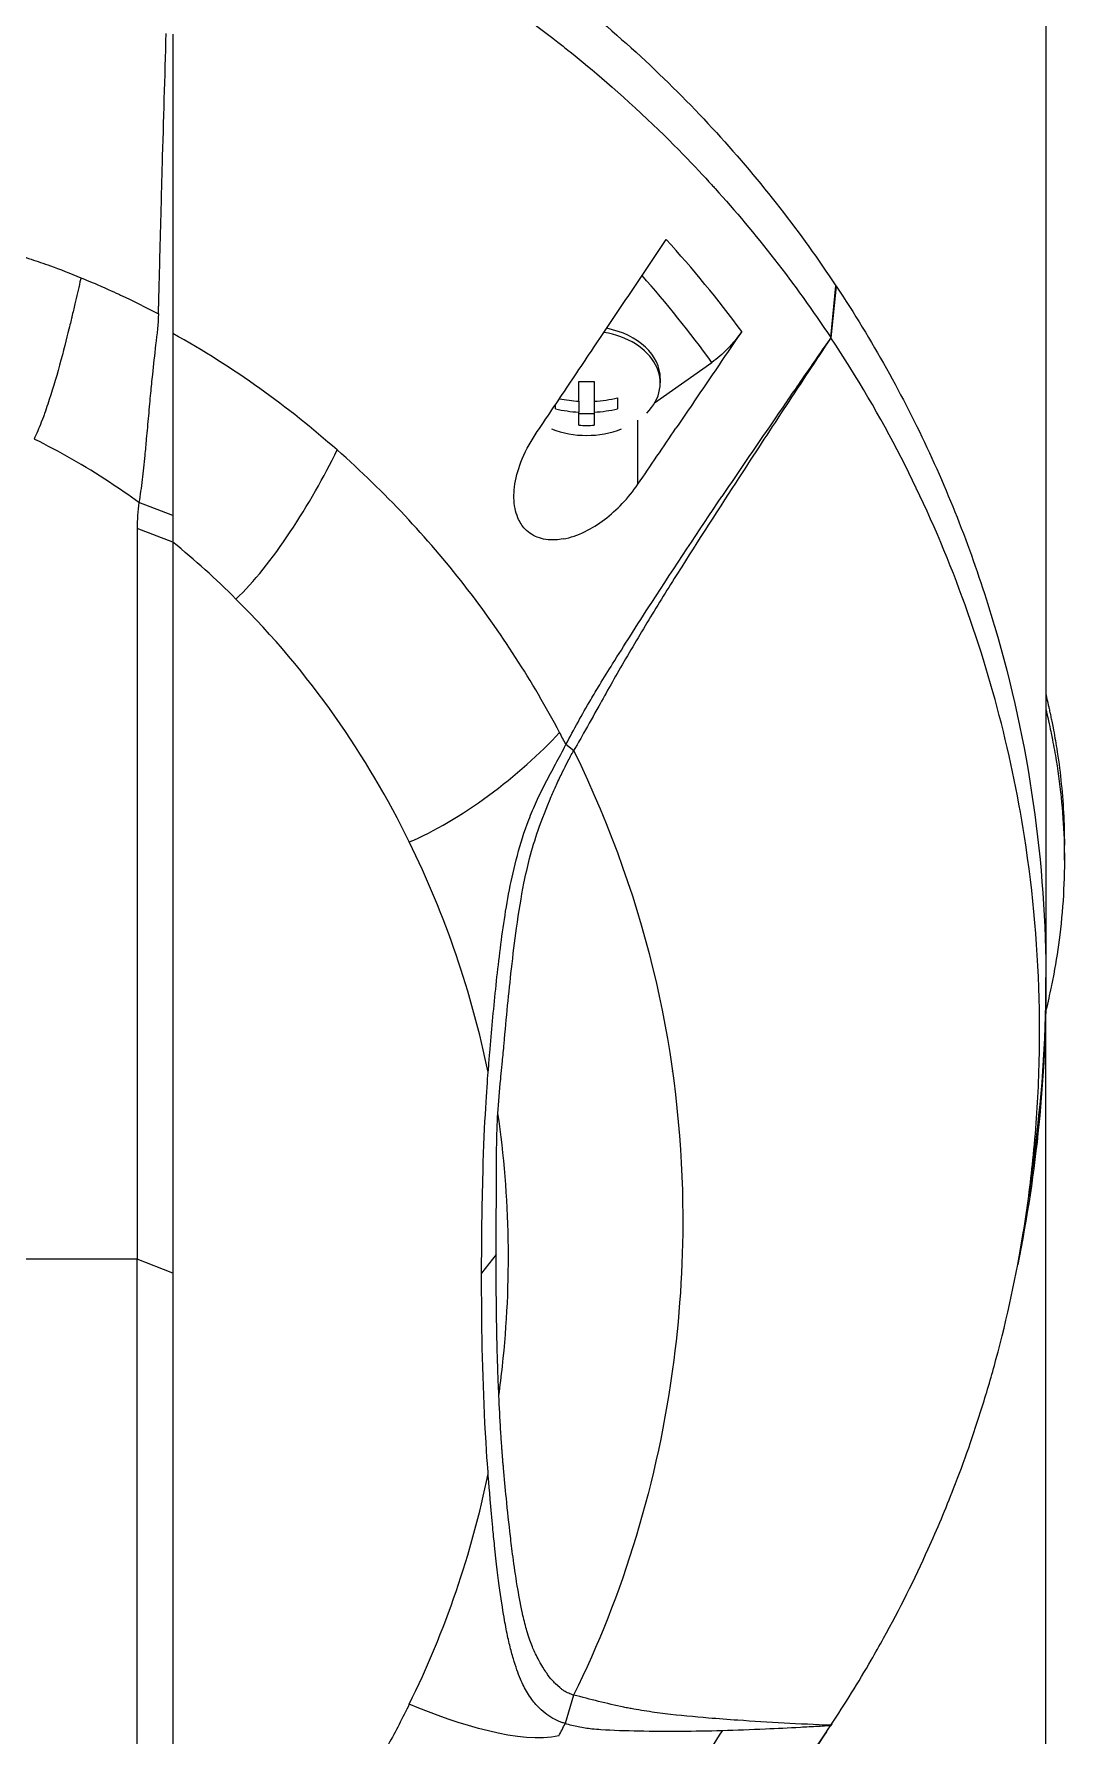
# Model space of a CAD drawing. Header units: millimetres. Extents: x 0 to 4378, y 0 to 2376.
# Drawn here: x 2226.3 to 2274.6, y 1161.2 to 1240.9 of the extents above; entities that cross this region are included whole.
import ezdxf

# ---------------------------------------------------------------- set-up
doc = ezdxf.new("R2010")
doc.units = ezdxf.units.MM
doc.header["$LTSCALE"] = 0.2

# ---------------------------------------------------------------- blocks, each defined once
blk = doc.blocks.new('A$C300084c2')
for p, q in [((59, 657.4), (59, 594.2)), ((48.929, 624.395), (49.171, 626.82)), ((49.182, 626.804), (48.937, 624.392)), ((49.182, 626.804), (49.171, 626.82)), ((40.687, 621.338), (43.37, 623.235)), ((37.138, 621.418), (37.138, 622.346)), ((37.863, 622.346), (37.863, 621.418)), ((40.95, 622.484), (40.95, 622.272)), ((37.138, 621.418), (37.138, 620.905)), ((37.863, 621.418), (37.863, 620.905)), ((38.95, 621.577), (38.95, 621.064)), ((36.05, 621.064), (36.05, 621.265)), ((37.138, 620.295), (37.138, 620.905)), ((37.863, 620.823), (37.138, 620.823)), ((37.863, 620.905), (37.863, 620.295)), ((39.904, 617.536), (39.904, 620.531)), ((39.904, 617.535), (39.904, 617.535)), ((18.145, 616.076), (16.552, 616.68)), ((16.474, 615.46), (16.474, 581.255)), ((18.145, 614.814), (16.474, 615.46)), ((18.145, 614.814), (18.146, 580.608)), ((36.898, 605.059), (36.536, 605.343)), ((38.668, 601.019), (38.668, 601.019)), ((59.861, 599.937), (59.861, 600.644)), ((40.215, 596.339), (40.215, 596.338)), ((59, 531), (59, 594.2)), ((33.837, 593.425), (33.836, 593.425)), ((58.986, 592.853), (58.986, 592.852)), ((58.492, 586.494), (58.193, 584.224)), ((16.474, 581.255), (5.014, 581.255)), ((16.474, 547.048), (16.474, 581.255)), ((18.146, 580.608), (16.474, 581.255)), ((33.271, 581.476), (32.59, 580.608)), ((18.146, 580.608), (18.145, 546.401)), ((41.422, 575.38), (41.421, 575.379)), ((41.426, 575.412), (41.427, 575.413)), ((32.808, 570.787), (32.808, 570.787)), ((36.896, 560.855), (36.504, 559.526)), ((28.639, 559.314), (28.639, 559.314)), ((45.734, 559.253), (45.734, 559.253)), ((28.591, 559.222), (28.591, 559.222))]:
    blk.add_line(p, q)
for centre, radius, start, end in [((37.5, 624.337), 4.52, 248.7153, 291.30349), ((0, 594.2), 59, 0, 0.23937), ((0, 594.2), 59, 351.94051, 0), ((0, 594.2), 41.225, 357.17062, 357.17364), ((0, 594.2), 41.725, 354.29335, 354.29643), ((0, 594.2), 42.5, 350.05615, 350.05927), ((0, 594.2), 41.225, 321.48922, 321.48935), ((0, 594.2), 41.725, 319.88855, 319.88869), ((0, 594.2), 42.5, 317.44319, 317.44334), ((0, 594.2), 59, 323.79064, 323.79068)]:
    blk.add_arc(centre, radius, start, end)
for centre, major_axis, ratio, start_param, end_param in [((28.395, 611.436), (-20.282, 28.61), 0.599718, 4.750751, 4.910369), ((27.7, 610.842), (-19.378, 27.638), 0.591246, 4.746501, 4.901906), ((37.5, 626.727), (5.5, 0), 0.707107, 0.057613, 0.057622), ((37.5, 622.272), (3.45, 0), 0.707107, 5.668245, 7.615338), ((37.5, 622.484), (3.45, 0), 0.707107, 0, 1.294245), ((37.5, 625.362), (-4.281, 0), 0.707107, 1.486011, 1.655582), ((37.5, 624.593), (-4.505, 0), 0.707107, 1.285425, 1.490243), ((37.5, 624.593), (-4.505, 0), 0.707107, 1.65135, 1.898497), ((37.5, 624.08), (4.505, 0), 0.707107, 4.384689, 4.631835), ((37.5, 624.08), (4.505, 0), 0.707107, 4.792943, 5.040089), ((37.5, 623.311), (4.281, 0), 0.707107, 4.627603, 4.797175), ((-1080.39, 1294.856), (-1508.743, -2133.684), 0.5, 1.606688, 1.6079), ((32.256, 615.562), (-15.783, 0), 0.707088, 6.182869, 6.292314), ((-38.176, 525.303), (50.802, 93.208), 0.584526, 6.113536, 6.176367), ((-40.988, 584.627), (82.462, 1.556), 0.710539, 0.334686, 0.345134), ((7.261, 605.956), (12.855, 29.81), 0.938918, 5.009699, 5.009719), ((-47.538, 570.79), (-79.717, -22.186), 0.738727, 3.091652, 3.278177), ((-46.57, 590.111), (78.763, -21.819), 0.743337, 6.144865, 6.332544), ((31.044, 571.591), (-3.119, 0), 0.707107, 2.074334, 2.074348), ((37.5, 561.673), (-1.5, 0), 0.707107, 4.534188, 4.534524), ((-41.665, 579.548), (83.135, -0.014), 0.707141, 5.925311, 5.935893)]:
    blk.add_ellipse(centre, major_axis=major_axis, ratio=ratio, start_param=start_param, end_param=end_param)
for points, knots in [([(18.222, 650.33), (19.977, 649.759), (21.681, 649.111), (23.331, 648.401), (24.981, 647.691), (26.575, 646.917), (28.109, 646.086), (31.176, 644.425), (33.996, 642.542), (36.572, 640.507), (39.148, 638.472), (41.482, 636.284), (43.577, 633.989), (45.671, 631.694), (47.528, 629.292), (49.171, 626.82)], [-1, -1, -1, -1, -0.875, -0.875, -0.875, -0.75, -0.75, -0.75, -0.5, -0.5, -0.5, -0.25, -0.25, -0.25, 0, 0, 0, 0]), ([(18.141, 647.834), (19.748, 647.307), (21.452, 646.67), (23.225, 645.905), (23.852, 645.635), (24.665, 645.273), (25.646, 644.796), (26.87, 644.201), (27.632, 643.785), (27.98, 643.596), (28.95, 643.07), (29.689, 642.635), (30.223, 642.313), (30.955, 641.873), (31.672, 641.419), (32.373, 640.954), (33.776, 640.024), (35.118, 639.047), (36.399, 638.033), (36.439, 638.002), (36.449, 637.994), (36.474, 637.974), (37.271, 637.341), (38.509, 636.333), (40.063, 634.883), (41.569, 633.476), (42.634, 632.342), (43.365, 631.54), (43.402, 631.498), (43.465, 631.43), (43.515, 631.375), (45.41, 629.277), (47.234, 626.949), (48.929, 624.395)], [-1, -1, -1, -1, -0.875, -0.875, -0.875, -0.8125, -0.8125, -0.8125, -0.75, -0.75, -0.75, -0.6875, -0.6875, -0.6875, -0.625, -0.625, -0.625, -0.5000062, -0.5000062, -0.5000062, -0.4961503, -0.4961503, -0.4961503, -0.375, -0.375, -0.375, -0.2500563, -0.2500563, -0.2500563, -0.243637, -0.243637, -0.243637, 0, 0, 0, 0]), ([(17.495, 626.584), (17.52, 627.571), (17.546, 628.556), (17.598, 630.53), (17.625, 631.518), (17.709, 634.545), (17.768, 636.59), (17.831, 638.635)], [0.000002, 0.000002, 0.000002, 0.000002, 0.303764, 0.303764, 0.607969, 0.607969, 1.235162, 1.235162, 1.235162, 1.235162]), ([(18.145, 638.605), (18.145, 636.156), (18.145, 633.773), (18.145, 631.442), (18.145, 629.112), (18.145, 626.833), (18.143, 624.588)], [0.3954379, 0.3954379, 0.3954379, 0.3954379, 0.6978194, 0.6978194, 0.6978194, 0.9999999, 0.9999999, 0.9999999, 0.9999999]), ([(2.91, 629.793), (3.568, 629.727), (4.221, 629.639), (4.87, 629.539), (5.52, 629.438), (6.166, 629.327), (6.808, 629.207), (6.947, 629.181), (7.085, 629.154), (7.223, 629.128), (7.726, 629.03), (8.226, 628.926), (8.723, 628.813), (8.927, 628.767), (9.132, 628.72), (9.335, 628.67), (9.617, 628.602), (10.042, 628.498), (10.6, 628.339), (10.875, 628.261), (11.181, 628.17), (11.516, 628.061), (11.795, 627.97), (12.094, 627.868), (12.412, 627.752), (12.852, 627.593), (13.328, 627.409), (13.839, 627.2)], [0, 0, 0, 0, 0.1719472, 0.1719472, 0.1719472, 0.3438944, 0.3438944, 0.3438944, 0.3809524, 0.3809524, 0.3809524, 0.5158418, 0.5158418, 0.5158418, 0.5714286, 0.5714286, 0.5714286, 0.7453821, 0.7453821, 0.7453821, 0.830817, 0.830817, 0.830817, 0.9018777, 0.9018777, 0.9018777, 1, 1, 1, 1]), ([(38.215, 624.493), (38.717, 625.241), (39.221, 625.992), (40.224, 627.49), (40.727, 628.24), (41.229, 628.989)], [0, 0, 0, 0, 0.2704602, 0.2704602, 0.5409661, 0.5409661, 0.5409661, 0.5409661]), ([(13.839, 627.2), (13.824, 627.134), (13.809, 627.067), (13.793, 627.001), (13.717, 626.666), (13.638, 626.321), (13.557, 625.972), (13.51, 625.774), (13.463, 625.574), (13.416, 625.373), (13.394, 625.279), (13.347, 625.084), (13.274, 624.786), (13.165, 624.342), (13.022, 623.771), (12.838, 623.101), (12.662, 622.462), (12.478, 621.846), (12.287, 621.278), (12.238, 621.131), (12.188, 620.988), (12.138, 620.849), (12.113, 620.779), (12.061, 620.636), (11.982, 620.433), (11.872, 620.151), (11.759, 619.888), (11.645, 619.648)], [0.0000038, 0.0000038, 0.0000038, 0.0000038, 0.0237319, 0.0237319, 0.0237319, 0.1428571, 0.1428571, 0.1428571, 0.2142857, 0.2142857, 0.2142857, 0.2857143, 0.2857143, 0.2857143, 0.5, 0.5, 0.5, 0.75, 0.75, 0.75, 0.8125, 0.8125, 0.8125, 0.875, 0.875, 0.875, 1, 1, 1, 1]), ([(13.839, 627.2), (14.077, 627.102), (14.39, 626.972), (14.773, 626.804), (15.283, 626.581), (15.585, 626.438), (15.689, 626.389), (16.294, 626.106), (16.886, 625.809), (17.467, 625.501)], [-1, -1, -1, -1, -0.75, -0.75, -0.75, -0.5, -0.5, -0.5, -0.0001638, -0.0001638, -0.0001638, -0.0001638]), ([(17.472, 625.673), (17.472, 625.677), (17.472, 625.681), (17.472, 625.685), (17.473, 625.742), (17.475, 625.799), (17.476, 625.856), (17.478, 625.913), (17.479, 625.97), (17.481, 626.027), (17.482, 626.084), (17.484, 626.141), (17.485, 626.198), (17.486, 626.255), (17.488, 626.312), (17.489, 626.369), (17.491, 626.426), (17.492, 626.483), (17.494, 626.54), (17.494, 626.555), (17.494, 626.569), (17.495, 626.584)], [0.0018334977, 0.0018334977, 0.0018334977, 0.0018334977, 0.001846079, 0.001846079, 0.001846079, 0.0020216153, 0.0020216153, 0.0020216153, 0.0021970412, 0.0021970412, 0.0021970412, 0.0023726758, 0.0023726758, 0.0023726758, 0.0025477975, 0.0025477975, 0.0025477975, 0.0027235967, 0.0027235967, 0.0027235967, 0.0027691218, 0.0027691218, 0.0027691218, 0.0027691218]), ([(49.182, 626.804), (50.865, 624.27), (52.316, 621.659), (53.546, 618.998), (54.776, 616.338), (55.786, 613.626), (56.595, 610.885), (57.403, 608.145), (58.007, 605.374), (58.406, 602.589), (58.805, 599.804), (59, 597.004), (59, 594.204), (58.999, 591.631), (58.829, 589.057), (58.492, 586.494)], [-1, -1, -1, -1, -0.875, -0.875, -0.875, -0.75, -0.75, -0.75, -0.625, -0.625, -0.625, -0.5, -0.5, -0.5, -0.3850838, -0.3850838, -0.3850838, -0.3850838]), ([(17.467, 625.501), (17.456, 625.032), (17.394, 624.58), (17.28, 623.587), (17.228, 623.125), (17.15, 622.377), (17.121, 622.082), (17.077, 621.625), (17.062, 621.459), (17.029, 621.109), (17.013, 620.924), (16.964, 620.375), (16.931, 620.013), (16.874, 619.395), (16.85, 619.134), (16.787, 618.493), (16.748, 618.114), (16.681, 617.564), (16.658, 617.382), (16.608, 617.027), (16.581, 616.851), (16.552, 616.68)], [-1.073424, -1.073424, -1.073424, -1.073424, -0.902098, -0.902098, -0.749165, -0.749165, -0.648905, -0.648905, -0.59156, -0.59156, -0.52565, -0.52565, -0.394132, -0.394132, -0.295251, -0.295251, -0.147629, -0.147629, -0.073806, -0.073806, 0, 0, 0, 0]), ([(17.467, 625.501), (17.468, 625.539), (17.468, 625.558), (17.47, 625.615), (17.471, 625.644), (17.472, 625.673)], [0.00009691, 0.00009691, 0.00009691, 0.00009691, 0.01189059, 0.01189059, 0.02363788, 0.02363788, 0.02363788, 0.02363788]), ([(18.143, 624.588), (18.143, 624.462), (18.144, 624.336), (18.144, 624.211), (18.144, 623.869), (18.144, 623.532), (18.143, 623.2), (18.143, 622.868), (18.142, 622.541), (18.142, 622.219), (18.142, 621.896), (18.142, 621.579), (18.142, 621.266), (18.142, 620.64), (18.143, 620.032), (18.143, 619.44), (18.144, 618.847), (18.144, 618.271), (18.144, 617.71), (18.144, 617.149), (18.145, 616.604), (18.145, 616.076)], [-1, -1, -1, -1, -0.960972, -0.960972, -0.960972, -0.8541973, -0.8541973, -0.8541973, -0.7474227, -0.7474227, -0.7474227, -0.640648, -0.640648, -0.640648, -0.4270987, -0.4270987, -0.4270987, -0.2135493, -0.2135493, -0.2135493, 0, 0, 0, 0]), ([(44.763, 624.688), (44.251, 623.932), (43.738, 623.176), (42.712, 621.665), (42.198, 620.909), (41.685, 620.154)], [0.0000037, 0.0000037, 0.0000037, 0.0000037, 0.2741089, 0.2741089, 0.5482071, 0.5482071, 0.5482071, 0.5482071]), ([(44.763, 624.688), (44.566, 624.397), (44.345, 624.124), (43.871, 623.63), (43.621, 623.413), (43.37, 623.235)], [0, 0, 0, 0, 0.1054177, 0.1054177, 0.211832, 0.211832, 0.211832, 0.211832]), ([(35.097, 619.848), (35.62, 620.625), (36.135, 621.392), (37.179, 622.948), (37.692, 623.713), (38.215, 624.493)], [0.0002569, 0.0002569, 0.0002569, 0.0002569, 0.2815399, 0.2815399, 0.5619015, 0.5619015, 0.5619015, 0.5619015]), ([(48.937, 624.392), (48.232, 623.334), (47.533, 622.276), (46.152, 620.173), (45.454, 619.104), (43.997, 616.859), (42.858, 615.101), (41.489, 612.936), (41.029, 612.199), (40.13, 610.725), (39.685, 609.979), (39.245, 609.219)], [-1.963979, -1.963979, -1.963979, -1.963979, -1.503891, -1.503891, -1.05427, -1.05427, -0.532904, -0.532904, -0.264896, -0.264896, -0.000001, -0.000001, -0.000001, -0.000001]), ([(48.929, 624.395), (48.505, 623.783), (48.081, 623.169), (47.23, 621.935), (46.803, 621.314), (45.527, 619.452), (44.673, 618.198), (43.833, 616.951)], [-0.9008257, -0.9008257, -0.9008257, -0.9008257, -0.6771992, -0.6771992, -0.4512251, -0.4512251, 0, 0, 0, 0]), ([(48.937, 624.392), (48.936, 624.393), (48.934, 624.393), (48.932, 624.394), (48.93, 624.395), (48.929, 624.395)], [0, 0, 0, 0, 0.001275561, 0.001275561, 0.002551107, 0.002551107, 0.002551107, 0.002551107]), ([(48.929, 559.443), (49.595, 560.447), (50.224, 561.462), (51.016, 562.83), (51.209, 563.172), (52.159, 564.893), (52.85, 566.277), (53.912, 568.633), (54.308, 569.578), (55.171, 571.793), (55.617, 573.068), (56.247, 575.086), (56.462, 575.825), (57.19, 578.523), (57.617, 580.504), (58.123, 583.629), (58.274, 584.775), (58.524, 587.212), (58.615, 588.518), (58.687, 590.521), (58.7, 591.218), (58.7, 592.259), (58.697, 592.607), (58.644, 595.659), (58.414, 598.359), (57.357, 605.096), (56.29, 609.098), (53.308, 616.906), (51.371, 620.721), (48.937, 624.392)], [-9.408292, -9.408292, -9.408292, -9.408292, -8.940225, -8.940225, -8.784061, -8.784061, -8.159936, -8.159936, -7.746635, -7.746635, -7.195733, -7.195733, -6.880511, -6.880511, -6.03378, -6.03378, -5.549642, -5.549642, -4.992589, -4.992589, -4.695557, -4.695557, -4.54853, -4.54853, -3.420514, -3.420514, -1.719638, -1.719638, 0, 0, 0, 0]), ([(36.41, 614.97), (36.167, 614.926), (35.927, 614.912), (35.417, 614.963), (35.155, 615.045), (34.814, 615.258), (34.711, 615.343), (34.55, 615.514), (34.489, 615.593), (34.378, 615.765), (34.329, 615.858), (34.228, 616.095), (34.183, 616.244), (34.091, 616.716), (34.086, 617.056), (34.175, 617.789), (34.279, 618.181), (34.597, 619.009), (34.828, 619.444), (35.097, 619.848)], [-0.7623764, -0.7623764, -0.7623764, -0.7623764, -0.6736588, -0.6736588, -0.5663891, -0.5663891, -0.5135419, -0.5135419, -0.4749692, -0.4749692, -0.4359064, -0.4359064, -0.3805891, -0.3805891, -0.2695912, -0.2695912, -0.1460617, -0.1460617, -0.0002815, -0.0002815, -0.0002815, -0.0002815]), ([(16.552, 616.68), (16.095, 617.01), (15.639, 617.324), (15.183, 617.623), (13.999, 618.4), (12.823, 619.068), (11.677, 619.633), (11.666, 619.638), (11.655, 619.643), (11.645, 619.648)], [-1, -1, -1, -1, -0.7241178, -0.7241178, -0.7241178, -0.0066416, -0.0066416, -0.0066416, 0, 0, 0, 0]), ([(36.238, 605.915), (34.98, 608.288), (33.5, 610.602), (31.772, 612.82), (30.043, 615.037), (28.066, 617.158), (25.828, 619.135)], [0, 0, 0, 0, 0.5, 0.5, 0.5, 1, 1, 1, 1]), ([(36.41, 614.97), (36.75, 615.032), (37.094, 615.153), (37.741, 615.47), (38.048, 615.662), (38.631, 616.103), (38.911, 616.353), (39.437, 616.906), (39.684, 617.212), (39.904, 617.535)], [0.0008937, 0.0008937, 0.0008937, 0.0008937, 0.1243393, 0.1243393, 0.2392492, 0.2392492, 0.3539051, 0.3539051, 0.4711433, 0.4711433, 0.4711433, 0.4711433]), ([(36.536, 605.343), (36.9, 606.054), (37.29, 606.753), (37.835, 607.677), (37.974, 607.908), (38.315, 608.47), (38.527, 608.813), (38.986, 609.549), (39.275, 610.006), (39.863, 610.931), (40.206, 611.466), (41.63, 613.664), (42.774, 615.38), (43.833, 616.951)], [0.000002, 0.000002, 0.000002, 0.000002, 0.24152, 0.24152, 0.323079, 0.323079, 0.438614, 0.438614, 0.597649, 0.597649, 0.817365, 0.817365, 1.502617, 1.502617, 1.502617, 1.502617]), ([(29.204, 600.787), (28.219, 602.799), (27.064, 604.771), (25.719, 606.677), (24.374, 608.583), (22.838, 610.422), (21.095, 612.159)], [-1, -1, -1, -1, -0.5, -0.5, -0.5, 0, 0, 0, 0]), ([(39.245, 609.219), (38.83, 608.502), (38.422, 607.773), (37.833, 606.72), (37.598, 606.3), (37.149, 605.503), (37.059, 605.345), (36.971, 605.192), (36.934, 605.126), (36.898, 605.06)], [-0.1355219, -0.1355219, -0.1355219, -0.1355219, -0.086038, -0.086038, -0.0532637, -0.0532637, -0.0231547, -0.0231547, 0, 0, 0, 0]), ([(59, 607.678), (59.001, 607.673), (59.002, 607.668), (59.039, 607.509), (59.076, 607.345), (59.122, 607.139), (59.133, 607.085), (59.154, 606.991), (59.163, 606.948), (59.182, 606.864), (59.188, 606.833), (59.203, 606.763), (59.213, 606.717), (59.239, 606.595), (59.254, 606.522), (59.291, 606.345), (59.312, 606.24), (59.363, 605.975), (59.393, 605.815), (59.449, 605.493), (59.476, 605.332), (59.581, 604.677), (59.646, 604.182), (59.807, 602.675), (59.861, 601.66), (59.861, 600.644)], [-7.2397832, -7.2397832, -7.2397832, -7.2397832, -7.2390372, -7.2390372, -7.2154363, -7.2154363, -7.2062893, -7.2062893, -7.1981312, -7.1981312, -7.1894816, -7.1894816, -7.1697467, -7.1697467, -7.1373366, -7.1373366, -7.0923724, -7.0923724, -7.0237854, -7.0237854, -6.9549367, -6.9549367, -6.7442417, -6.7442417, -6.3137939, -6.3137939, -6.3137939, -6.3137939]), ([(59.001, 606.971), (59.118, 606.464), (59.196, 606.091), (59.261, 605.782), (59.283, 605.676), (59.369, 605.243), (59.427, 604.921), (59.694, 603.296), (59.817, 601.988), (59.888, 599.263), (59.82, 597.847), (59.571, 595.823), (59.476, 595.211), (59.324, 594.402), (59.287, 594.212), (59.206, 593.829), (59.164, 593.638), (59.086, 593.284), (59.043, 593.097), (59, 592.911)], [0.316575, 0.316575, 0.316575, 0.316575, 0.3432593, 0.3432593, 0.3572552, 0.3572552, 0.400141, 0.400141, 0.5721057, 0.5721057, 0.7581527, 0.7581527, 0.8392653, 0.8392653, 0.8651236, 0.8651236, 0.8858206, 0.8858206, 0.9089999, 0.9089999, 0.9089999, 0.9089999]), ([(32.897, 590.008), (32.902, 590.068), (32.907, 590.128), (32.912, 590.188), (32.932, 590.432), (32.952, 590.678), (32.973, 590.923), (33.014, 591.414), (33.056, 591.908), (33.102, 592.405), (33.192, 593.398), (33.294, 594.401), (33.419, 595.422), (33.482, 595.932), (33.549, 596.447), (33.625, 596.966), (33.701, 597.486), (33.786, 598.011), (33.89, 598.543), (33.993, 599.074), (34.115, 599.613), (34.262, 600.16), (34.409, 600.707), (34.582, 601.263), (34.798, 601.829), (34.906, 602.112), (35.026, 602.397), (35.157, 602.684), (35.289, 602.971), (35.433, 603.261), (35.584, 603.552), (35.735, 603.844), (35.892, 604.139), (36.052, 604.437), (36.213, 604.735), (36.376, 605.037), (36.536, 605.343)], [-0.9999998, -0.9999998, -0.9999998, -0.9999998, -0.9872524, -0.9872524, -0.9872524, -0.9352918, -0.9352918, -0.9352918, -0.8313705, -0.8313705, -0.8313705, -0.6235279, -0.6235279, -0.6235279, -0.5196066, -0.5196066, -0.5196066, -0.4156852, -0.4156852, -0.4156852, -0.3117639, -0.3117639, -0.3117639, -0.2078426, -0.2078426, -0.2078426, -0.155882, -0.155882, -0.155882, -0.1039213, -0.1039213, -0.1039213, -0.0519607, -0.0519607, -0.0519607, 0, 0, 0, 0]), ([(33.352, 588.082), (33.389, 588.601), (33.433, 589.134), (33.483, 589.682), (33.499, 589.855), (33.516, 590.036), (33.535, 590.227), (33.542, 590.294), (33.551, 590.385), (33.562, 590.502), (33.576, 590.64), (33.589, 590.778), (33.602, 590.916), (33.616, 591.079), (33.629, 591.218), (33.639, 591.334), (33.75, 592.565), (33.862, 593.734), (33.987, 594.844), (34.062, 595.504), (34.141, 596.142), (34.227, 596.757), (34.333, 597.518), (34.445, 598.218), (34.571, 598.852), (34.652, 599.26), (34.74, 599.65), (34.835, 600.019), (34.95, 600.461), (35.085, 600.9), (35.236, 601.337), (35.419, 601.866), (35.625, 602.391), (35.849, 602.911), (35.931, 603.104), (36.012, 603.287), (36.091, 603.461), (36.185, 603.669), (36.281, 603.872), (36.378, 604.07), (36.453, 604.224), (36.53, 604.377), (36.608, 604.527), (36.702, 604.709), (36.799, 604.886), (36.898, 605.06)], [-1, -1, -1, -1, -0.875, -0.875, -0.875, -0.8333333, -0.8333333, -0.8333333, -0.8125, -0.8125, -0.8125, -0.78125, -0.78125, -0.78125, -0.75, -0.75, -0.75, -0.5, -0.5, -0.5, -0.375, -0.375, -0.375, -0.25, -0.25, -0.25, -0.1875, -0.1875, -0.1875, -0.125, -0.125, -0.125, -0.0625, -0.0625, -0.0625, -0.04375, -0.04375, -0.04375, -0.025, -0.025, -0.025, -0.0125, -0.0125, -0.0125, -0.0000001, -0.0000001, -0.0000001, -0.0000001]), ([(36.898, 605.059), (40.476, 597.777), (41.893, 590.552), (41.997, 583.869), (42.036, 581.345), (41.885, 578.895), (41.582, 576.533), (40.845, 570.788), (39.186, 565.497), (36.896, 560.855)], [-0.9999791, -0.9999791, -0.9999791, -0.9999791, -0.5645506, -0.5645506, -0.5645506, -0.4000732, -0.4000732, -0.4000732, -0.0000003, -0.0000003, -0.0000003, -0.0000003]), ([(32.59, 580.608), (32.591, 582.171), (32.609, 583.738), (32.728, 587.827), (32.837, 589.268), (32.897, 590.008)], [-0.5111435, -0.5111435, -0.5111435, -0.5111435, -0.3146577, -0.3146577, -0.0000106, -0.0000106, -0.0000106, -0.0000106]), ([(33.271, 581.476), (33.273, 582.577), (33.28, 583.678), (33.281, 585.338), (33.283, 585.895), (33.301, 587.076), (33.319, 587.615), (33.352, 588.082)], [-0.6888251, -0.6888251, -0.6888251, -0.6888251, -0.3635902, -0.3635902, -0.1985049, -0.1985049, -0.000001, -0.000001, -0.000001, -0.000001]), ([(33.397, 574.87), (33.46, 575.33), (33.517, 575.791), (33.566, 576.251), (33.991, 580.182), (33.931, 584.152), (33.352, 588.082)], [-0.9999957, -0.9999957, -0.9999957, -0.9999957, -0.8951223, -0.8951223, -0.8951223, 0, 0, 0, 0]), ([(33.397, 574.87), (33.385, 575.145), (33.373, 575.42), (33.353, 575.964), (33.343, 576.241), (33.318, 577.071), (33.305, 577.622), (33.276, 579.274), (33.269, 580.375), (33.271, 581.476)], [-0.9417224, -0.9417224, -0.9417224, -0.9417224, -0.8197087, -0.8197087, -0.7007719, -0.7007719, -0.467177, -0.467177, 0, 0, 0, 0]), ([(32.897, 571.208), (32.883, 571.375), (32.811, 572.311), (32.627, 575.92), (32.588, 578.264), (32.59, 580.608)], [-1.532401, -1.532401, -1.532401, -1.532401, -0.994638, -0.994638, 0, 0, 0, 0]), ([(36.896, 560.855), (36.816, 560.876), (36.739, 560.904), (36.665, 560.938), (36.587, 560.974), (36.513, 561.015), (36.443, 561.061), (36.401, 561.088), (36.361, 561.116), (36.321, 561.145), (36.317, 561.148), (36.213, 561.216), (36.034, 561.398), (36.011, 561.421), (35.987, 561.446), (35.962, 561.473), (35.888, 561.553), (35.79, 561.668), (35.676, 561.826), (35.643, 561.87), (35.61, 561.918), (35.575, 561.97), (35.575, 561.97), (35.497, 562.078), (35.361, 562.317), (35.323, 562.383), (35.28, 562.459), (35.234, 562.546), (35.177, 562.653), (35.126, 562.756), (35.081, 562.853), (35.038, 562.945), (35.001, 563.031), (34.969, 563.111), (34.921, 563.226), (34.882, 563.332), (34.848, 563.428), (34.836, 563.462), (34.825, 563.495), (34.814, 563.526), (34.753, 563.707), (34.713, 563.845), (34.688, 563.934), (34.619, 564.173), (34.559, 564.418), (34.504, 564.666), (34.499, 564.689), (34.494, 564.711), (34.49, 564.733), (34.396, 565.17), (34.323, 565.585), (34.259, 565.971), (34.177, 566.467), (34.113, 566.916), (34.06, 567.314), (34.01, 567.684), (33.97, 568.009), (33.938, 568.288), (33.869, 568.878), (33.806, 569.475), (33.747, 570.075), (33.701, 570.541), (33.658, 571.009), (33.614, 571.48), (33.609, 571.538), (33.603, 571.596), (33.598, 571.654), (33.592, 571.714), (33.587, 571.774), (33.582, 571.833), (33.581, 571.842), (33.58, 571.851), (33.579, 571.86), (33.573, 571.929), (33.568, 571.997), (33.563, 572.065), (33.563, 572.07), (33.56, 572.111), (33.554, 572.187), (33.552, 572.211), (33.55, 572.238), (33.548, 572.269), (33.545, 572.304), (33.543, 572.336), (33.541, 572.365), (33.538, 572.408), (33.536, 572.443), (33.534, 572.472), (33.532, 572.495), (33.53, 572.519), (33.529, 572.542), (33.521, 572.66), (33.513, 572.779), (33.505, 572.897), (33.497, 573.025), (33.488, 573.152), (33.481, 573.28), (33.449, 573.808), (33.421, 574.339), (33.397, 574.87)], [0, 0, 0, 0, 0.00764, 0.00764, 0.00764, 0.01566, 0.01566, 0.01566, 0.020408, 0.020408, 0.020408, 0.038509, 0.038509, 0.038509, 0.040816, 0.040816, 0.040816, 0.064691, 0.064691, 0.064691, 0.071429, 0.071429, 0.071429, 0.099405, 0.099405, 0.099405, 0.107143, 0.107143, 0.107143, 0.125428, 0.125428, 0.125428, 0.142857, 0.142857, 0.142857, 0.162655, 0.162655, 0.162655, 0.169643, 0.169643, 0.169643, 0.196429, 0.196429, 0.196429, 0.245604, 0.245604, 0.245604, 0.25, 0.25, 0.25, 0.322006, 0.322006, 0.322006, 0.414295, 0.414295, 0.414295, 0.5, 0.5, 0.5, 0.633494, 0.633494, 0.633494, 0.737175, 0.737175, 0.737175, 0.75, 0.75, 0.75, 0.763571, 0.763571, 0.763571, 0.765625, 0.765625, 0.765625, 0.78125, 0.78125, 0.78125, 0.793169, 0.793169, 0.793169, 0.796875, 0.796875, 0.796875, 0.803135, 0.803135, 0.803135, 0.8125, 0.8125, 0.8125, 0.81794, 0.81794, 0.81794, 0.845461, 0.845461, 0.845461, 0.875, 0.875, 0.875, 1, 1, 1, 1]), ([(36.504, 559.526), (36.452, 559.541), (36.399, 559.557), (36.29, 559.597), (36.231, 559.621), (36.061, 559.691), (35.949, 559.747), (35.581, 559.973), (35.347, 560.174), (35.068, 560.491), (35.004, 560.569), (34.871, 560.747), (34.802, 560.849), (34.61, 561.162), (34.507, 561.368), (34.349, 561.747), (34.292, 561.9), (34.185, 562.202), (34.129, 562.376), (34.014, 562.76), (33.957, 562.974), (33.875, 563.306), (33.848, 563.423), (33.763, 563.81), (33.711, 564.083), (33.536, 565.081), (33.364, 566.234), (33.167, 568.134), (33.139, 568.419), (33.092, 568.914), (33.073, 569.125), (32.968, 570.304), (32.908, 571.055), (32.897, 571.208)], [0, 0, 0, 0, 0.034982, 0.034982, 0.072237, 0.072237, 0.161519, 0.161519, 0.359017, 0.359017, 0.420319, 0.420319, 0.493338, 0.493338, 0.636974, 0.636974, 0.720529, 0.720529, 0.828512, 0.828512, 0.956629, 0.956629, 1.026249, 1.026249, 1.183054, 1.183054, 1.596346, 1.596346, 1.668527, 1.668527, 1.721789, 1.721789, 1.964899, 1.964899, 1.964899, 1.964899]), ([(39.24, 560.29), (38.839, 560.372), (38.446, 560.465), (37.673, 560.658), (37.287, 560.758), (36.896, 560.855)], [-0.4793475, -0.4793475, -0.4793475, -0.4793475, -0.2408421, -0.2408421, 0, 0, 0, 0]), ([(29.204, 560.428), (29.049, 560.11), (28.888, 559.794), (28.724, 559.477), (28.561, 559.161), (28.393, 558.847), (28.219, 558.533), (28.045, 558.22), (27.867, 557.908), (27.685, 557.597), (27.503, 557.286), (27.317, 556.976), (27.127, 556.667), (26.746, 556.05), (26.346, 555.439), (25.927, 554.835), (25.508, 554.23), (25.069, 553.633), (24.611, 553.042), (24.154, 552.452), (23.678, 551.868), (23.181, 551.294), (22.684, 550.72), (22.167, 550.154), (21.629, 549.599), (21.091, 549.044), (20.536, 548.496), (19.955, 547.963), (19.664, 547.697), (19.366, 547.434), (19.066, 547.173), (18.915, 547.042), (18.765, 546.912), (18.611, 546.784), (18.534, 546.719), (18.456, 546.656), (18.378, 546.592), (18.301, 546.528), (18.223, 546.464), (18.145, 546.401)], [0, 0, 0, 0, 0.0625, 0.0625, 0.0625, 0.125, 0.125, 0.125, 0.1875, 0.1875, 0.1875, 0.25, 0.25, 0.25, 0.375, 0.375, 0.375, 0.5, 0.5, 0.5, 0.625, 0.625, 0.625, 0.75, 0.75, 0.75, 0.875, 0.875, 0.875, 0.9375, 0.9375, 0.9375, 0.96875, 0.96875, 0.96875, 0.984375, 0.984375, 0.984375, 1, 1, 1, 1]), ([(48.929, 559.443), (47.463, 559.5), (46.013, 559.576), (44.115, 559.709), (43.659, 559.744), (42.54, 559.836), (41.857, 559.899), (40.85, 560.022), (40.522, 560.067), (40.026, 560.145), (39.864, 560.172), (39.634, 560.213), (39.555, 560.228), (39.397, 560.258), (39.318, 560.274), (39.24, 560.29)], [-1.645876, -1.645876, -1.645876, -1.645876, -0.917638, -0.917638, -0.68663, -0.68663, -0.348383, -0.348383, -0.182186, -0.182186, -0.094439, -0.094439, -0.047262, -0.047262, -0.000001, -0.000001, -0.000001, -0.000001]), ([(18.155, 535.989), (18.922, 536.245), (19.785, 536.543), (20.73, 536.901), (20.834, 536.941), (20.897, 536.965), (20.981, 536.997), (21.666, 537.26), (22.418, 537.563), (23.232, 537.914), (23.272, 537.932), (23.35, 537.965), (23.404, 537.989), (23.65, 538.096), (23.796, 538.161), (23.844, 538.183), (23.854, 538.187), (23.917, 538.215), (23.957, 538.233), (24.181, 538.334), (24.346, 538.41), (24.452, 538.459), (24.539, 538.499), (24.677, 538.564), (24.838, 538.639), (24.904, 538.671), (24.976, 538.705), (25.054, 538.742), (25.323, 538.87), (25.521, 538.967), (25.649, 539.03), (25.674, 539.042), (25.732, 539.07), (25.773, 539.091), (26.161, 539.281), (26.511, 539.457), (26.824, 539.616), (26.948, 539.678), (27.142, 539.777), (27.404, 539.912), (27.407, 539.913), (27.41, 539.915), (27.413, 539.916), (27.586, 540.006), (27.775, 540.105), (27.978, 540.213), (27.982, 540.215), (27.986, 540.217), (27.99, 540.219), (28.113, 540.284), (28.299, 540.384), (28.548, 540.52), (28.795, 540.655), (28.982, 540.759), (29.111, 540.832), (29.116, 540.834), (29.122, 540.837), (29.127, 540.84), (29.308, 540.942), (29.488, 541.045), (29.668, 541.148), (29.853, 541.255), (30.037, 541.362), (30.219, 541.47), (30.226, 541.474), (30.232, 541.478), (30.238, 541.482), (30.472, 541.621), (30.647, 541.727), (30.765, 541.799), (30.967, 541.923), (31.146, 542.037), (31.305, 542.14), (31.31, 542.143), (31.316, 542.147), (31.321, 542.15), (31.411, 542.209), (31.585, 542.322), (31.839, 542.491), (32.068, 542.644), (32.244, 542.763), (32.368, 542.847), (33.116, 543.355), (33.797, 543.84), (34.417, 544.294), (34.42, 544.296), (34.423, 544.298), (34.426, 544.3), (35.109, 544.801), (35.762, 545.297), (36.385, 545.787), (36.388, 545.789), (36.39, 545.79), (36.393, 545.792), (36.528, 545.898), (36.687, 546.024), (36.87, 546.171), (37.028, 546.296), (37.184, 546.422), (37.34, 546.549), (37.471, 546.657), (37.625, 546.783), (37.757, 546.894), (37.941, 547.047), (38.111, 547.191), (38.269, 547.327), (38.526, 547.547), (38.829, 547.812), (39.173, 548.123), (39.173, 548.123), (39.173, 548.123), (39.173, 548.123), (39.238, 548.182), (39.387, 548.316), (39.616, 548.527), (39.798, 548.694), (39.942, 548.83), (40.052, 548.933), (40.156, 549.031), (40.296, 549.162), (40.448, 549.307), (40.457, 549.316), (40.467, 549.325), (40.477, 549.335), (40.522, 549.378), (40.597, 549.449), (40.701, 549.549), (40.771, 549.617), (40.841, 549.685), (40.911, 549.753), (40.982, 549.822), (41.054, 549.892), (41.125, 549.962), (41.169, 550.006), (41.24, 550.075), (41.335, 550.17), (41.473, 550.307), (41.611, 550.445), (41.747, 550.584), (41.79, 550.627), (41.807, 550.644), (41.837, 550.675), (42.203, 551.047), (42.716, 551.578), (43.354, 552.279), (43.378, 552.306), (43.379, 552.306), (43.391, 552.32), (44.05, 553.045), (45.061, 554.185), (46.306, 555.787), (47.514, 557.34), (48.351, 558.566), (48.92, 559.422)], [0, 0, 0, 0, 0.0623366, 0.0623366, 0.0623366, 0.069186, 0.069186, 0.069186, 0.1248987, 0.1248987, 0.1248987, 0.1276542, 0.1276542, 0.1276542, 0.1403453, 0.1403453, 0.1403453, 0.1427178, 0.1427178, 0.1427178, 0.1561864, 0.1561864, 0.1561864, 0.1672576, 0.1672576, 0.1672576, 0.171875, 0.171875, 0.171875, 0.1874825, 0.1874825, 0.1874825, 0.190473, 0.190473, 0.190473, 0.21875, 0.21875, 0.21875, 0.234375, 0.234375, 0.234375, 0.2346346, 0.2346346, 0.2346346, 0.25, 0.25, 0.25, 0.2505104, 0.2505104, 0.2505104, 0.265625, 0.265625, 0.265625, 0.28125, 0.28125, 0.28125, 0.2816748, 0.2816748, 0.2816748, 0.296875, 0.296875, 0.296875, 0.3125, 0.3125, 0.3125, 0.3129087, 0.3129087, 0.3129087, 0.328125, 0.328125, 0.328125, 0.34375, 0.34375, 0.34375, 0.3447035, 0.3447035, 0.3447035, 0.359375, 0.359375, 0.359375, 0.375, 0.375, 0.375, 0.4372165, 0.4372165, 0.4372165, 0.4375, 0.4375, 0.4375, 0.4997509, 0.4997509, 0.4997509, 0.5, 0.5, 0.5, 0.515625, 0.515625, 0.515625, 0.5311639, 0.5311639, 0.5311639, 0.5443126, 0.5443126, 0.5443126, 0.5625, 0.5625, 0.5625, 0.5937393, 0.5937393, 0.5937393, 0.5937885, 0.5937885, 0.5937885, 0.609375, 0.609375, 0.609375, 0.6248752, 0.6248752, 0.6248752, 0.6396815, 0.6396815, 0.6396815, 0.640625, 0.640625, 0.640625, 0.6484375, 0.6484375, 0.6484375, 0.6561389, 0.6561389, 0.6561389, 0.6640625, 0.6640625, 0.6640625, 0.671875, 0.671875, 0.671875, 0.6873906, 0.6873906, 0.6873906, 0.6922368, 0.6922368, 0.6922368, 0.7499231, 0.7499231, 0.7499231, 0.7521711, 0.7521711, 0.7521711, 0.875, 0.875, 0.875, 0.9999941, 0.9999941, 0.9999941, 0.9999941]), ([(43.839, 559.186), (42.582, 559.151), (41.211, 559.14), (39.365, 559.177), (38.702, 559.195), (38.031, 559.24), (37.889, 559.252), (37.534, 559.29), (37.323, 559.321), (36.908, 559.404), (36.704, 559.458), (36.504, 559.526)], [-1.299151, -1.299151, -1.299151, -1.299151, -0.639564, -0.639564, -0.336026, -0.336026, -0.252217, -0.252217, -0.126146, -0.126146, -0.000001, -0.000001, -0.000001, -0.000001]), ([(48.92, 559.422), (48.858, 559.419), (48.796, 559.415), (48.735, 559.411), (48.598, 559.403), (48.461, 559.395), (48.324, 559.387), (48.051, 559.371), (47.778, 559.356), (47.505, 559.341), (46.958, 559.311), (46.413, 559.284), (45.869, 559.259), (45.19, 559.229), (44.513, 559.204), (43.839, 559.186)], [0, 0, 0, 0, 0.0143032, 0.0143032, 0.0143032, 0.0459752, 0.0459752, 0.0459752, 0.1093817, 0.1093817, 0.1093817, 0.2363905, 0.2363905, 0.2363905, 0.3949464, 0.3949464, 0.3949464, 0.3949464]), ([(48.92, 559.422), (48.922, 559.426), (48.923, 559.429), (48.926, 559.436), (48.928, 559.44), (48.929, 559.443)], [0.000005421, 0.000005421, 0.000005421, 0.000005421, 0.001205116, 0.001205116, 0.002404826, 0.002404826, 0.002404826, 0.002404826]), ([(48.732, 559.14), (46.901, 556.364), (44.857, 553.767), (42.603, 551.353), (42.512, 551.256), (42.421, 551.159), (42.329, 551.062), (39.71, 548.296), (36.772, 545.745), (33.652, 543.539), (33.555, 543.47), (33.458, 543.402), (33.36, 543.334), (30.198, 541.127), (26.847, 539.253), (23.308, 537.71), (23.233, 537.678), (23.158, 537.645), (23.082, 537.613), (19.489, 536.066), (15.699, 534.871), (11.886, 534.079), (11.854, 534.072), (11.822, 534.065), (11.79, 534.059), (7.944, 533.266), (4.031, 532.86), (0.049, 532.857), (0.024, 532.857), (0, 532.857), (-0.025, 532.857), (-3.983, 532.859), (-7.892, 533.258), (-11.753, 534.051), (-11.832, 534.067), (-11.91, 534.084), (-11.989, 534.1), (-15.793, 534.898), (-19.507, 536.077), (-23.036, 537.593), (-23.155, 537.644), (-23.273, 537.695), (-23.39, 537.747), (-27.014, 539.332), (-30.499, 541.299), (-33.762, 543.617), (-36.859, 545.818), (-39.701, 548.29), (-42.288, 551.018), (-42.412, 551.149), (-42.535, 551.28), (-42.658, 551.412), (-44.898, 553.818), (-46.96, 556.449), (-48.779, 559.213)], [0.1952757, 0.1952757, 0.1952757, 0.1952757, 0.2478794, 0.2478794, 0.2478794, 0.25, 0.25, 0.25, 0.3106171, 0.3106171, 0.3106171, 0.3125, 0.3125, 0.3125, 0.3737034, 0.3737034, 0.3737034, 0.375, 0.375, 0.375, 0.4369794, 0.4369794, 0.4369794, 0.4375, 0.4375, 0.4375, 0.5, 0.5, 0.5, 0.5003876, 0.5003876, 0.5003876, 0.5625, 0.5625, 0.5625, 0.5637682, 0.5637682, 0.5637682, 0.625, 0.625, 0.625, 0.6270506, 0.6270506, 0.6270506, 0.6901228, 0.6901228, 0.6901228, 0.75, 0.75, 0.75, 0.7528673, 0.7528673, 0.7528673, 0.8051833, 0.8051833, 0.8051833, 0.8051833])]:
    blk.add_open_spline(points, degree=3, knots=knots)
for points in [[(25.828, 619.135), (23.556, 621.141), (21.005, 622.997), (18.143, 624.588)], [(21.095, 612.159), (22.752, 613.705), (24.621, 616.655), (25.828, 619.135)], [(18.145, 616.076), (18.145, 615.643), (18.145, 615.221), (18.145, 614.814)], [(29.204, 600.787), (31.522, 601.735), (34.436, 603.927), (36.238, 605.915)], [(59, 594.2), (59, 589.775), (58.556, 585.338), (57.678, 581.007)], [(38.571, 564.657), (38.572, 564.657), (38.572, 564.658), (38.573, 564.659)], [(36.2, 558.942), (34.437, 558.551), (31.522, 559.463), (29.204, 560.428)], [(48.972, 559.508), (48.953, 559.479), (48.935, 559.451), (48.916, 559.422)], [(43.839, 559.186), (43.163, 558.1), (42.448, 557.029), (41.69, 555.976)]]:
    blk.add_open_spline(points, degree=3)

msp = doc.modelspace()

# ---------------------------------------------------------------- block references
msp.add_blockref('A$C300084c2', (2214.674, 602.257))

doc.saveas('drawing.dxf')
